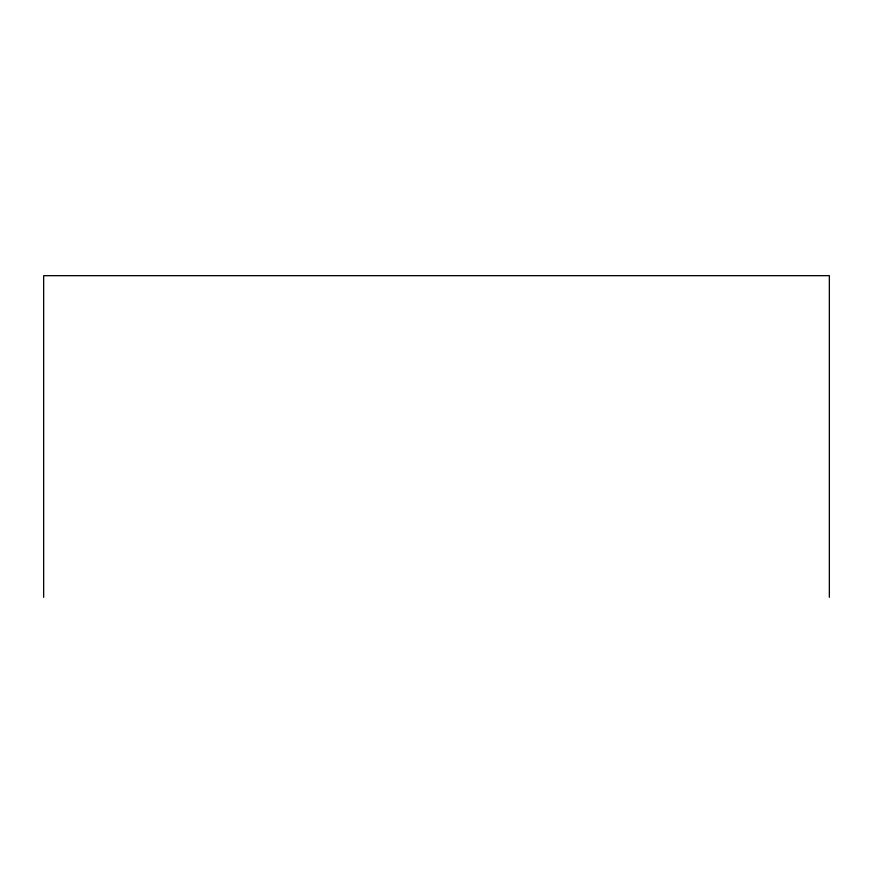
<?xml version="1.0" encoding="UTF-8"?>
<svg xmlns="http://www.w3.org/2000/svg" width="873" height="873" viewBox="0 0 873 873"><rect width="100%" height="100%" fill="white"/><g stroke="black" fill="none" stroke-linecap="round" stroke-linejoin="round"><path stroke-width="1.31" d="M829.35 597.328L829.35 275.672L43.65 275.672L43.65 597.328"/></g></svg>
